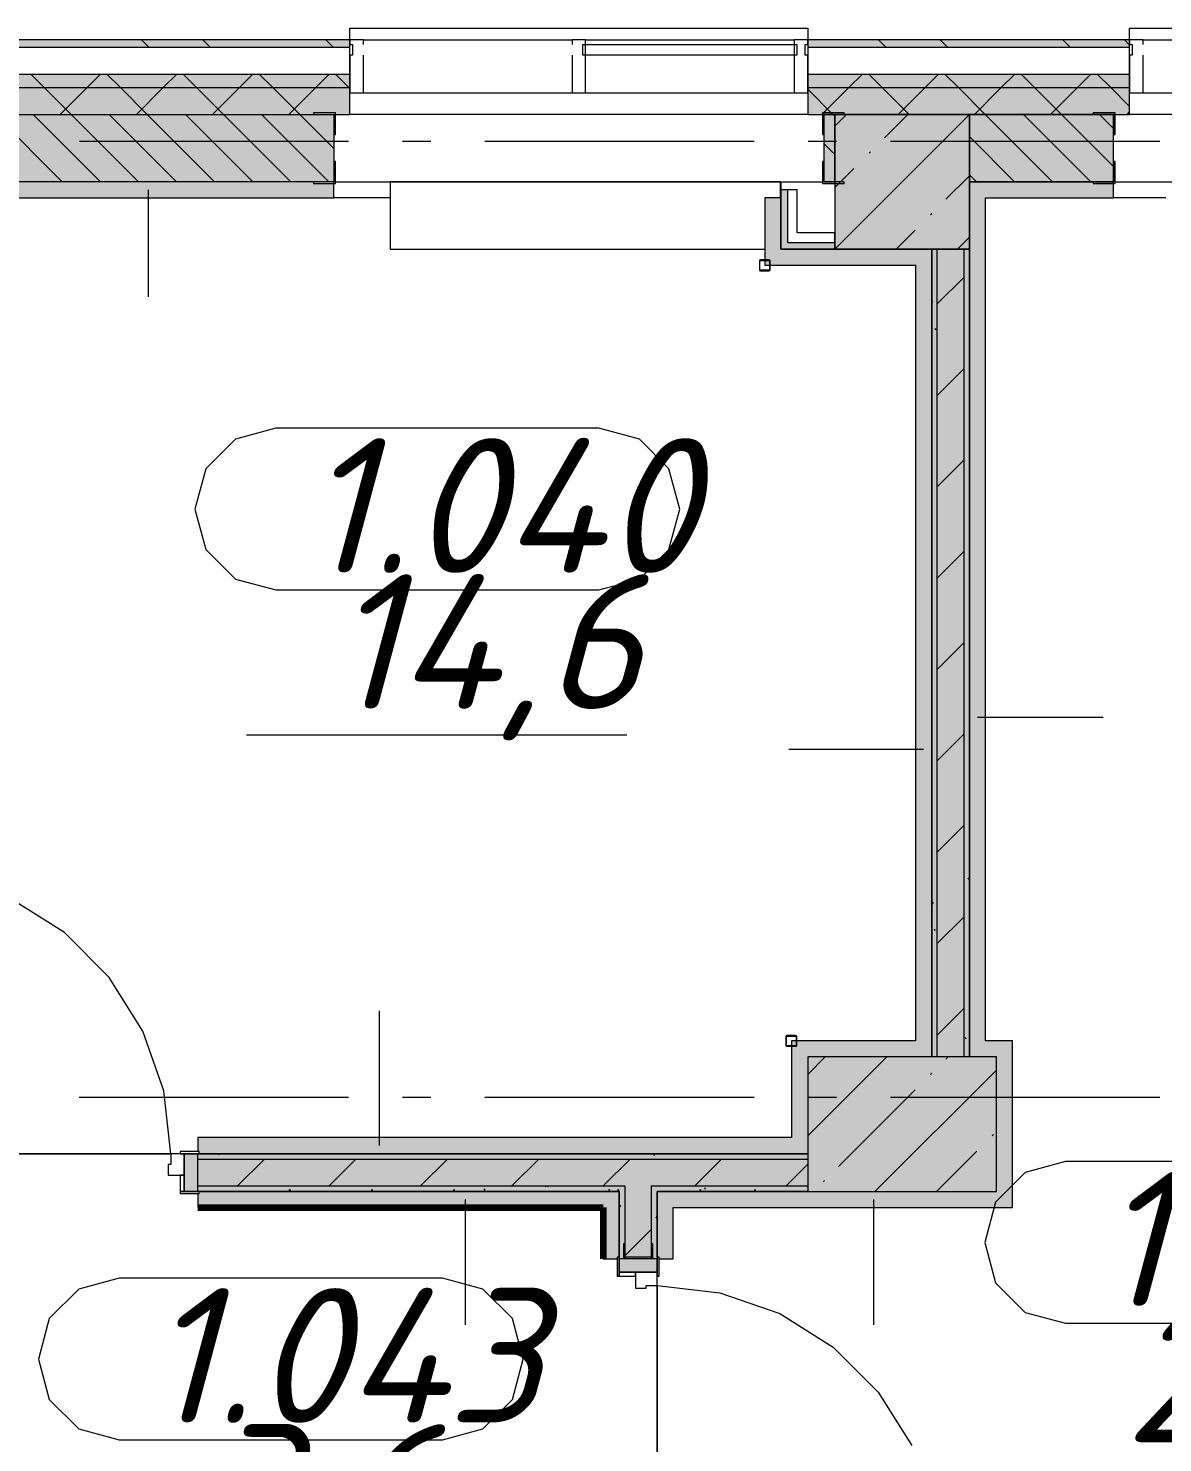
# Model space of a CAD drawing. Header units: millimetres. Extents: x -537608 to 253996, y -217170 to 186033.
# Drawn here: x -285870 to -281659, y -129333 to -124080 of the extents above; entities that cross this region are included whole.
import ezdxf

# ---------------------------------------------------------------- set-up
doc = ezdxf.new("R2010")
doc.units = ezdxf.units.MM
doc.layers.add('16) Лак 1.6м', color=160, linetype='Continuous', lineweight=90)
doc.layers.add('PDF _Геометрия', color=7, linetype='Continuous')
doc.layers.add('PDF _Текст', color=7, linetype='Continuous')
doc.layers.add('PDF _Сплошная заливка', color=7, linetype='Continuous', true_color=0xffffff)
doc.styles.add('PDF ISOCPEUR Italic', font='isocpeui.ttf')

msp = doc.modelspace()

# ---------------------------------------------------------------- hatches: boundary and pattern name
at = {"layer": 'PDF _Сплошная заливка', "transparency": 33554559}
h = msp.add_hatch(color=256, dxfattribs=at)
h.paths.add_polyline_path([(-276766.1698, -124149.6224), (-276766.1698, -124122.6244), (-280081.5092, -124122.6244), (-280081.5092, -124149.6224), (-277423.2667, -124149.6224)], flags=0)
h.paths.add_polyline_path([(-281781.5102, -124149.6224), (-281781.5102, -124122.6244), (-282976.5099, -124122.6244), (-282976.5099, -124149.6224), (-282061.2479, -124149.6224)], flags=0)
h.paths.add_polyline_path([(-284676.511, -124149.6224), (-284676.511, -124122.6244), (-288766.5135, -124122.6244), (-288766.5135, -124149.6224), (-285012.6906, -124149.6224)], flags=0)
h.paths.add_polyline_path([(-290466.5125, -124149.6224), (-290466.5125, -124122.6244), (-317511.9667, -124122.6244), (-317511.9667, -124149.6224), (-290493.9411, -124149.6224)], flags=0)
h.paths.add_polyline_path([(-320851.6344, -124149.6224), (-319211.9699, -124149.6224), (-319211.9699, -124122.6244), (-321036.1857, -124122.6244), (-321036.1857, -124149.6224)], flags=0)
h.paths.add_polyline_path([(-322959.8077, -124149.6224), (-322736.1846, -124149.6224), (-322736.1846, -124122.6244), (-324536.1883, -124122.6244), (-324536.1883, -124149.6224), (-323803.077, -124149.6224)], flags=0)
h.paths.add_polyline_path([(-326236.1872, -124149.6224), (-326236.1872, -124122.6244), (-328036.1908, -124122.6244), (-328036.1908, -124149.6224), (-326332.885, -124149.6224)], flags=0)
h.paths.add_polyline_path([(-331441.1878, -124149.6224), (-329736.1897, -124149.6224), (-329736.1897, -124122.6244), (-331441.1878, -124122.6244)], flags=0)
h.paths.add_polyline_path([(-333161.192, -124149.6224), (-333161.192, -124122.6244), (-333373.1891, -124122.6244), (-333373.1891, -124149.6224)], flags=0)
h = msp.add_hatch(color=256, dxfattribs=at)
h.paths.add_polyline_path([(-277423.2667, -124299.6231), (-276766.1698, -124299.6231), (-276766.1698, -124249.6228), (-280081.5092, -124249.6228), (-280081.5092, -124299.6231), (-278266.536, -124299.6231)], flags=0)
h.paths.add_polyline_path([(-281781.5102, -124299.6231), (-281781.5102, -124249.6228), (-282976.5099, -124249.6228), (-282976.5099, -124299.6231), (-282061.2479, -124299.6231)], flags=0)
h.paths.add_polyline_path([(-284676.511, -124299.6231), (-284676.511, -124249.6228), (-288766.5135, -124249.6228), (-288766.5135, -124299.6231), (-285012.6906, -124299.6231)], flags=0)
h.paths.add_polyline_path([(-290493.9411, -124299.6231), (-290466.5125, -124299.6231), (-290466.5125, -124249.6228), (-317511.9667, -124249.6228), (-317511.9667, -124299.6231), (-290915.5758, -124299.6231)], flags=0)
h.paths.add_polyline_path([(-319211.9699, -124299.6231), (-319211.9699, -124249.6228), (-321036.1857, -124249.6228), (-321036.1857, -124299.6231), (-319586.7304, -124299.6231)], flags=0)
h.paths.add_polyline_path([(-326236.1872, -124299.6231), (-326236.1872, -124249.6228), (-328036.1908, -124249.6228), (-328036.1908, -124299.6231), (-326332.885, -124299.6231)], flags=0)
h.paths.add_polyline_path([(-322959.8077, -124299.6231), (-322736.1846, -124299.6231), (-322736.1846, -124249.6228), (-324536.1883, -124249.6228), (-324536.1883, -124299.6231), (-323803.077, -124299.6231)], flags=0)
h.paths.add_polyline_path([(-329736.1897, -124299.6231), (-329736.1897, -124249.6228), (-331441.1878, -124249.6228), (-331441.1878, -124299.6231), (-330127.5969, -124299.6231)], flags=0)
h.paths.add_polyline_path([(-333161.192, -124299.6231), (-333161.192, -124249.6228), (-333373.1891, -124249.6228), (-333373.1891, -124299.6231)], flags=0)
h = msp.add_hatch(color=256, dxfattribs=at)
h.paths.add_polyline_path([(-276766.1698, -124399.6235), (-276766.1698, -124299.6231), (-280081.5092, -124299.6231), (-280081.5092, -124399.6235), (-277423.2667, -124399.6235)], flags=0)
h.paths.add_polyline_path([(-282482.8826, -124399.6235), (-281781.5102, -124399.6235), (-281781.5102, -124299.6231), (-282976.5099, -124299.6231), (-282976.5099, -124399.6235), (-282904.5172, -124399.6235)], flags=0)
h.paths.add_polyline_path([(-284676.511, -124399.6235), (-284676.511, -124299.6231), (-288766.5135, -124299.6231), (-288766.5135, -124399.6235), (-285012.6906, -124399.6235)], flags=0)
h.paths.add_polyline_path([(-290466.5125, -124399.6235), (-290466.5125, -124299.6231), (-317511.9667, -124299.6231), (-317511.9667, -124399.6235), (-290493.9411, -124399.6235)], flags=0)
h.paths.add_polyline_path([(-319211.9699, -124399.6235), (-319211.9699, -124299.6231), (-321036.1857, -124299.6231), (-321036.1857, -124399.6235), (-319586.7304, -124399.6235)], flags=0)
h.paths.add_polyline_path([(-323803.077, -124399.6235), (-322736.1846, -124399.6235), (-322736.1846, -124299.6231), (-324536.1883, -124299.6231), (-324536.1883, -124399.6235), (-324224.7117, -124399.6235)], flags=0)
h.paths.add_polyline_path([(-328036.1908, -124399.6235), (-326236.1872, -124399.6235), (-326236.1872, -124299.6231), (-328036.1908, -124299.6231)], flags=0)
h.paths.add_polyline_path([(-329736.1897, -124399.6235), (-329736.1897, -124299.6231), (-331441.1878, -124299.6231), (-331441.1878, -124399.6235), (-330127.5969, -124399.6235)], flags=0)
h.paths.add_polyline_path([(-333161.192, -124399.6235), (-333161.192, -124299.6231), (-333373.1891, -124299.6231), (-333373.1891, -124399.6235)], flags=0)
h = msp.add_hatch(color=256, dxfattribs=at)
h.paths.add_polyline_path([(-274950.1525, -124649.6246), (-274726.1677, -124649.6246), (-274726.1677, -124399.6235), (-275037.6528, -124399.6235), (-275037.6528, -124649.6246), (-274970.1513, -124649.6246)], flags=0)
h.paths.add_polyline_path([(-272806.1669, -124649.6246), (-272776.1677, -124649.6246), (-272776.1677, -124399.6235), (-272806.1669, -124399.9723)], flags=0)
h.paths.add_polyline_path([(-279721.154, -124649.6246), (-277026.1692, -124649.6246), (-277026.1692, -124399.6235), (-280021.1704, -124399.6235), (-280021.1704, -124649.6246), (-279953.0747, -124649.6246)], flags=0)
h.paths.add_polyline_path([(-276526.1692, -124649.6246), (-276447.6531, -124649.6246), (-276447.6531, -124399.6235), (-276526.1692, -124399.6235)], flags=0)
h.paths.add_polyline_path([(-282061.2479, -124649.6246), (-281841.1708, -124649.6246), (-281841.1708, -124399.6235), (-282916.1712, -124399.6235), (-282916.1712, -124649.6246), (-282876.1715, -124649.6246), (-282876.1715, -124399.9723), (-282376.1714, -124399.9723), (-282376.1714, -124649.6246), (-282316.1707, -124649.6246)], flags=0)
h.paths.add_polyline_path([(-286796.3468, -124649.6246), (-284736.1715, -124649.6246), (-284736.1715, -124399.6235), (-288436.1728, -124399.6235), (-288436.1728, -124649.6246), (-288276.1738, -124649.6246), (-288276.1738, -124399.9723), (-287776.1737, -124399.9723), (-287776.1737, -124649.6246), (-287542.4985, -124649.6246)], flags=0)
h.paths.add_polyline_path([(-288471.1733, -124649.6246), (-288471.1733, -124399.6235), (-288706.1727, -124399.6235), (-288706.1727, -124649.6246), (-288496.1734, -124649.6246)], flags=0)
h.paths.add_polyline_path([(-291076.1754, -124649.6246), (-291026.1752, -124649.6246), (-291026.1752, -124399.6235), (-291076.1754, -124399.6235)], flags=0)
h.paths.add_polyline_path([(-291876.1747, -124649.6246), (-291876.1747, -124399.6235), (-296576.1782, -124399.6235), (-296576.1782, -124649.6246), (-292602.1144, -124649.6246)], flags=0)
h.paths.add_polyline_path([(-297076.1761, -124649.6246), (-297076.1761, -124399.6235), (-302526.1787, -124399.6235), (-302526.1787, -124649.6246), (-299348.2668, -124649.6246)], flags=0)
h.paths.add_polyline_path([(-303026.1809, -124649.6246), (-303026.1809, -124399.6235), (-308526.1794, -124399.6235), (-308526.1794, -124649.6246), (-306094.4213, -124649.6246)], flags=0)
h.paths.add_polyline_path([(-309026.1817, -124649.6246), (-309026.1817, -124399.6235), (-314776.1856, -124399.6235), (-314776.1856, -124649.6246), (-309467.4986, -124649.6246)], flags=0)
for points in [[(-282482.8826, -124899.9701), (-282376.1714, -124899.9701), (-282376.1714, -124399.9723), (-282876.1715, -124399.9723), (-282876.1715, -124899.9701), (-282496.1706, -124899.9701)], [(-282516.1715, -127899.9705), (-282496.1706, -127899.9705), (-282496.1706, -124899.9701), (-282516.1715, -124899.9701), (-282516.1715, -125451.4624)], [(-282396.1702, -127899.9705), (-282396.1702, -124899.9701), (-282496.1706, -124899.9701), (-282496.1706, -127899.9705), (-282482.8826, -127899.9705)], [(-282976.1719, -128399.9728), (-282276.1709, -128399.9728), (-282276.1709, -127899.9705), (-282976.1719, -127899.9705), (-282976.1719, -128304.4246)]]:
    msp.add_hatch(color=256, dxfattribs=at).paths.add_polyline_path(points)
at = {"layer": 'PDF _Сплошная заливка', "true_color": 0xbce362, "transparency": 33554559}
for points in [[(-284736.1715, -124709.6231), (-284736.1715, -124649.6246), (-286656.3466, -124649.6246), (-286656.3466, -124709.6231), (-285012.6906, -124709.6231)], [(-282576.1701, -124959.973), (-282516.1715, -124959.973), (-282516.1715, -124899.9701), (-283076.1724, -124899.9701), (-283076.1724, -124959.973)], [(-282576.1701, -127899.9705), (-282576.1701, -127839.9719), (-283036.1704, -127839.9719), (-283036.1704, -127899.9705), (-282976.1719, -127899.9705)]]:
    msp.add_hatch(color=63, dxfattribs=at).paths.add_polyline_path(points)
at = {"layer": 'PDF _Сплошная заливка', "true_color": 0x5604ff, "transparency": 33554559}
h = msp.add_hatch(color=180, dxfattribs=at)
h.paths.add_polyline_path([(-279721.154, -124709.6231), (-279721.154, -124649.6246), (-280021.1704, -124649.6246), (-280021.1704, -124709.6231), (-279781.1526, -124709.6231)], flags=0)
h.paths.add_polyline_path([(-282061.2479, -124709.6231), (-281841.1708, -124709.6231), (-281841.1708, -124649.6246), (-282316.1707, -124649.6246), (-282316.1707, -124709.6231)], flags=0)
at = {"layer": 'PDF _Сплошная заливка', "true_color": 0x77b143, "transparency": 33554559}
msp.add_hatch(color=75, dxfattribs=at).paths.add_polyline_path([(-283076.1724, -124874.97), (-283051.1722, -124874.97), (-283051.1722, -124679.6238), (-283076.1724, -124679.6238), (-283076.1724, -124839.9716)])
at = {"layer": 'PDF _Сплошная заливка', "true_color": 0x5604ff, "transparency": 33554559}
for points in [[(-282276.1709, -128399.624), (-282216.1702, -128399.624), (-282216.1702, -127839.9719), (-282276.1709, -127839.9719), (-282276.1709, -128304.4246)], [(-282482.8826, -128459.6268), (-282216.1702, -128459.6268), (-282216.1702, -128399.624), (-283536.1705, -128399.624), (-283536.1705, -128459.6268), (-283326.1519, -128459.6268)]]:
    msp.add_hatch(color=180, dxfattribs=at).paths.add_polyline_path(points)
at = {"layer": 'PDF _Сплошная заливка', "true_color": 0xbce362, "transparency": 33554559}
h = msp.add_hatch(color=63, dxfattribs=at)
h.paths.add_polyline_path([(-283036.1704, -128259.6259), (-283036.1704, -128199.6231), (-285241.1729, -128199.6231), (-285241.1729, -128251.6255), (-285236.1715, -128251.6255), (-285236.1715, -128259.6259)], flags=0)
h.paths.add_polyline_path([(-286656.3466, -128259.6259), (-286496.1732, -128256.7711), (-286496.1732, -128251.6255), (-286491.1719, -128251.6255), (-286491.1719, -128199.6231), (-286656.3466, -128199.6231)], flags=0)
at = {"layer": 'PDF _Сплошная заливка', "transparency": 33554559}
h = msp.add_hatch(color=256, dxfattribs=at)
h.paths.add_polyline_path([(-290506.1742, -128379.623), (-290506.1742, -128279.6269), (-290463.3476, -128279.6269), (-290463.3476, -128259.6259), (-290526.1751, -128259.6259), (-290526.1751, -128379.623)], flags=0)
h.paths.add_polyline_path([(-282976.1719, -128279.6269), (-282976.1719, -128259.6259), (-285241.1729, -128259.6259), (-285241.1729, -128279.6269), (-285236.1715, -128279.6269)], flags=0)
h.paths.add_polyline_path([(-286676.3476, -128279.6269), (-286491.1719, -128279.6269), (-286491.1719, -128259.6259), (-286676.3476, -128259.6259)], flags=0)
h.paths.add_polyline_path([(-286776.348, -128279.6269), (-286776.348, -128259.6259), (-287576.5216, -128259.6259), (-287576.5216, -128279.6269), (-287542.4985, -128279.6269)], flags=0)
h.paths.add_polyline_path([(-289213.3486, -128279.6269), (-288276.5204, -128279.6269), (-288276.5204, -128259.6259), (-289213.3486, -128259.6259)], flags=0)
h = msp.add_hatch(color=256, dxfattribs=at)
h.paths.add_polyline_path([(-283326.1519, -128379.623), (-282976.1719, -128379.623), (-282976.1719, -128279.6269), (-285241.1729, -128279.6269), (-285241.1729, -128379.623), (-283556.1714, -128379.623)], flags=0)
h.paths.add_polyline_path([(-286491.1719, -128379.623), (-286491.1719, -128279.6269), (-287576.5216, -128279.6269), (-287576.5216, -128379.623), (-287542.4985, -128379.623)], flags=0)
h.paths.add_polyline_path([(-288276.5204, -128379.623), (-288276.5204, -128279.6269), (-289213.3486, -128279.6269), (-289213.3486, -128379.623)], flags=0)
h.paths.add_polyline_path([(-290506.1742, -128379.623), (-290463.3476, -128379.623), (-290463.3476, -128279.6269), (-290506.1742, -128279.6269), (-290506.1742, -128304.4246)], flags=0)
h = msp.add_hatch(color=256, dxfattribs=at)
h.paths.add_polyline_path([(-286496.1732, -128399.624), (-286491.1719, -128399.624), (-286491.1719, -128379.623), (-287576.5216, -128379.623), (-287576.5216, -128399.624), (-287542.4985, -128399.624)], flags=0)
h.paths.add_polyline_path([(-282976.1719, -128399.624), (-282976.1719, -128379.623), (-283556.1714, -128379.623), (-283556.1714, -128399.624), (-283326.1519, -128399.624)], flags=0)
h.paths.add_polyline_path([(-285241.1729, -128399.624), (-283656.1719, -128399.624), (-283656.1719, -128379.623), (-285241.1729, -128379.623)], flags=0)
h.paths.add_polyline_path([(-288276.5204, -128399.624), (-288276.5204, -128379.623), (-289213.3486, -128379.623), (-289213.3486, -128399.624), (-289208.3473, -128399.624)], flags=0)
h.paths.add_polyline_path([(-290463.3476, -128399.624), (-290463.3476, -128379.623), (-290526.1751, -128379.623), (-290526.1751, -128399.624), (-290468.349, -128399.624)], flags=0)
h = msp.add_hatch(color=256, dxfattribs=at)
h.paths.add_polyline_path([(-283656.1719, -130219.6242), (-283556.1714, -130219.6242), (-283556.1714, -129899.6263), (-283656.1719, -129899.6263), (-283656.1719, -130199.6276)], flags=0)
h.paths.add_polyline_path([(-283556.1714, -128649.6251), (-283556.1714, -128379.623), (-283656.1719, -128379.623), (-283656.1719, -128649.6251)], flags=0)
at = {"layer": 'PDF _Сплошная заливка', "true_color": 0xff7d7d, "transparency": 33554559}
h = msp.add_hatch(color=11, dxfattribs=at)
h.paths.add_polyline_path([(-286496.1732, -128459.6268), (-286491.1719, -128459.6268), (-286491.1719, -128407.6243), (-286496.1732, -128407.6243), (-286496.1732, -128399.624), (-289208.3473, -128399.624), (-289208.3473, -128407.6243), (-289213.3486, -128407.6243), (-289213.3486, -128459.6268), (-287542.4985, -128459.6268)], flags=0)
h.paths.add_polyline_path([(-285236.1715, -128459.6268), (-283736.1714, -128459.6268), (-283736.1714, -128399.624), (-285236.1715, -128399.822), (-285236.1715, -128407.6243), (-285241.1729, -128407.6243), (-285241.1729, -128459.6268)], flags=0)
h.paths.add_polyline_path([(-290463.3476, -128459.6268), (-290463.3476, -128407.6243), (-290468.349, -128407.6243), (-290468.349, -128399.624), (-290716.1734, -128399.624), (-290716.1734, -128459.6268), (-290468.349, -128459.6268)], flags=0)
h = msp.add_hatch(color=11, dxfattribs=at)
h.paths.add_polyline_path([(-283736.1714, -130199.6276), (-283676.1707, -130199.6276), (-283677.4215, -129904.6255), (-283684.1711, -129904.6255), (-283684.1711, -129899.6263), (-283736.1714, -129899.6263), (-283736.1714, -130139.6247)], flags=0)
h.paths.add_polyline_path([(-283684.1711, -128649.6251), (-283684.1711, -128644.6259), (-283676.1707, -128644.6259), (-283676.1707, -128399.624), (-283736.1714, -128399.624), (-283736.1714, -128649.6251)], flags=0)
at = {"layer": 'PDF _Сплошная заливка', "transparency": 33554559}
h = msp.add_hatch(color=256, dxfattribs=at)
h.paths.add_polyline_path([(-283556.1714, -130199.6276), (-283536.1705, -130199.6276), (-283536.1705, -129899.6263), (-283556.1714, -129899.6263), (-283556.1714, -130087.5276)], flags=0)
h.paths.add_polyline_path([(-283556.1714, -128649.6251), (-283536.1705, -128649.6251), (-283536.1705, -128399.624), (-283556.1714, -128399.624), (-283556.1714, -128644.6259)], flags=0)
at = {"layer": 'PDF _Сплошная заливка', "true_color": 0x5604ff, "transparency": 33554559}
h = msp.add_hatch(color=180, dxfattribs=at)
h.paths.add_polyline_path([(-283476.1719, -130139.6247), (-283476.1719, -129899.6263), (-283528.1723, -129899.6263), (-283528.1723, -129904.6255), (-283536.1705, -129904.6255), (-283536.1705, -130139.6247)], flags=0)
h.paths.add_polyline_path([(-283476.1719, -128649.6251), (-283476.1719, -128459.6268), (-283536.1705, -128459.6268), (-283536.1705, -128644.6259), (-283528.1723, -128644.6259), (-283528.1723, -128649.6251)], flags=0)

# ---------------------------------------------------------------- linework, layer by layer
at = {"layer": '16) Лак 1.6м'}
for p, q in [((-285241.1729, -128459.6268), (-283736.1714, -128459.6268)), ((-283736.1714, -128459.6268), (-283736.1714, -128649.6251))]:
    msp.add_line(p, q, dxfattribs=at)
at = {"layer": 'PDF _Геометрия', "color": 253, "lineweight": 9, "true_color": 0xaaaaaa}
for p, q in [((-284676.511, -124122.6244), (-284676.511, -124079.6212)), ((-284676.511, -124079.6212), (-282976.5099, -124079.6212)), ((-282976.5099, -124079.6212), (-282976.5099, -124122.6244)), ((-281781.5102, -124122.6244), (-281781.5102, -124079.6212)), ((-281781.5102, -124079.6212), (-280081.5092, -124079.6212)), ((-284676.511, -124177.6237), (-284666.5105, -124177.6237)), ((-283811.5097, -124177.6237), (-283801.5114, -124177.6237)), ((-283026.5101, -124177.6237), (-283016.5096, -124177.6237)), ((-282986.5103, -124177.6237), (-282976.5099, -124177.6237)), ((-281781.5102, -124177.6237), (-281771.5097, -124177.6237)), ((-284681.269, -124499.6239), (-285681.2691, -124499.6239)), ((-284375.4353, -124499.6239), (-284481.2681, -124499.6239)), ((-283175.4343, -124499.6239), (-284175.4344, -124499.6239)), ((-282869.6006, -124499.6239), (-282975.4356, -124499.6239)), ((-281669.6018, -124499.6239), (-282669.6019, -124499.6239)), ((-285101.5731, -125605.6743), (-285211.3803, -125715.4793)), ((-284951.5725, -125565.4786), (-285101.5731, -125605.6743)), ((-283751.5715, -125565.4786), (-284951.5725, -125565.4786)), ((-283601.573, -125605.6743), (-283751.5715, -125565.4786)), ((-283491.7636, -125715.4793), (-283601.573, -125605.6743)), ((-285211.3803, -125715.4793), (-285251.5716, -125865.4799)), ((-283451.5723, -125865.4799), (-283491.7636, -125715.4793)), ((-285251.5716, -125865.4799), (-285211.3803, -126015.4806)), ((-283491.7636, -126015.4806), (-283451.5723, -125865.4799)), ((-285211.3803, -126015.4806), (-285101.5731, -126125.2856)), ((-283601.573, -126125.2856), (-283491.7636, -126015.4806)), ((-285101.5731, -126125.2856), (-284951.5725, -126165.4813)), ((-283751.5715, -126165.4813), (-283601.573, -126125.2856)), ((-284951.5725, -126165.4813), (-283751.5715, -126165.4813)), ((-285060.611, -126703.5133), (-283647.6978, -126703.5133)), ((-285681.2691, -128049.9712), (-284681.269, -128049.9712)), ((-284481.2681, -128049.9712), (-284375.4353, -128049.9712)), ((-284175.4344, -128049.9712), (-283175.4343, -128049.9712)), ((-282975.4356, -128049.9712), (-282869.6006, -128049.9712)), ((-282669.6019, -128049.9712), (-281669.6018, -128049.9712)), ((-282018.994, -128289.3109), (-282168.9947, -128329.5022)), ((-280818.993, -128289.3109), (-282018.994, -128289.3109)), ((-282168.9947, -128329.5022), (-282278.8019, -128439.3115)), ((-282278.8019, -128439.3115), (-282318.9932, -128589.3121)), ((-282318.9932, -128589.3121), (-282278.8019, -128739.3085)), ((-285682.7417, -128762.5777), (-285792.551, -128872.387)), ((-285532.7432, -128722.3863), (-285682.7417, -128762.5777)), ((-284332.7422, -128722.3863), (-285532.7432, -128722.3863)), ((-284182.7416, -128762.5777), (-284332.7422, -128722.3863)), ((-284072.9344, -128872.387), (-284182.7416, -128762.5777)), ((-282278.8019, -128739.3085), (-282168.9947, -128849.1179)), ((-282168.9947, -128849.1179), (-282018.994, -128889.3092)), ((-285792.551, -128872.387), (-285832.7424, -129022.3833)), ((-284032.7409, -129022.3833), (-284072.9344, -128872.387)), ((-282018.994, -128889.3092), (-280818.993, -128889.3092)), ((-285832.7424, -129022.3833), (-285792.551, -129172.384)), ((-284072.9344, -129172.384), (-284032.7409, -129022.3833)), ((-285792.551, -129172.384), (-285682.7417, -129282.1933)), ((-284182.7416, -129282.1933), (-284072.9344, -129172.384)), ((-285682.7417, -129282.1933), (-285532.7432, -129322.3847)), ((-284332.7422, -129322.3847), (-284182.7416, -129282.1933)), ((-285532.7432, -129322.3847), (-284332.7422, -129322.3847))]:
    msp.add_line(p, q, dxfattribs=at)
at = {"layer": 'PDF _Геометрия', "lineweight": 9}
for p, q in [((-284676.511, -124122.6244), (-288766.5135, -124122.6244)), ((-284626.5108, -124122.6244), (-284676.511, -124122.6244)), ((-284676.511, -124122.6244), (-284676.511, -124139.624)), ((-284676.511, -124149.6224), (-284676.511, -124122.6244)), ((-284676.511, -124139.624), (-284666.5105, -124139.624)), ((-284666.5105, -124139.624), (-284666.5105, -124179.6217)), ((-284626.5108, -124139.624), (-284626.5108, -124122.6244)), ((-284626.5108, -124122.6244), (-283851.5116, -124122.6244)), ((-283801.5114, -124122.6244), (-283851.5116, -124122.6244)), ((-283851.5116, -124122.6244), (-283851.5116, -124139.624)), ((-283811.5097, -124179.6217), (-283811.5097, -124139.624)), ((-283811.5097, -124139.624), (-283801.5114, -124139.624)), ((-283801.5114, -124122.6244), (-283026.5101, -124122.6244)), ((-283801.5114, -124139.624), (-283801.5114, -124122.6244)), ((-283801.5114, -124179.6217), (-283801.5114, -124139.624)), ((-283801.5114, -124139.624), (-283026.5101, -124139.624)), ((-282976.5099, -124122.6244), (-283026.5101, -124122.6244)), ((-283026.5101, -124122.6244), (-283026.5101, -124139.624)), ((-283026.5101, -124139.624), (-283026.5101, -124179.6217)), ((-283026.5101, -124139.624), (-283016.5096, -124139.624)), ((-283016.5096, -124139.624), (-283016.5096, -124179.6217)), ((-282986.5103, -124179.6217), (-282986.5103, -124139.624)), ((-282986.5103, -124139.624), (-282976.5099, -124139.624)), ((-282976.5099, -124139.624), (-282976.5099, -124122.6244)), ((-281781.5102, -124122.6244), (-282976.5099, -124122.6244)), ((-282976.5099, -124122.6244), (-282976.5099, -124149.6224)), ((-281731.51, -124122.6244), (-281781.5102, -124122.6244)), ((-281781.5102, -124122.6244), (-281781.5102, -124139.624)), ((-281781.5102, -124149.6224), (-281781.5102, -124122.6244)), ((-281781.5102, -124139.624), (-281771.5097, -124139.624)), ((-281771.5097, -124139.624), (-281771.5097, -124179.6217)), ((-281731.51, -124139.624), (-281731.51, -124122.6244)), ((-281731.51, -124122.6244), (-280956.5087, -124122.6244)), ((-288766.5135, -124149.6224), (-284676.511, -124149.6224)), ((-284676.511, -124249.6228), (-284676.511, -124149.6224)), ((-284666.5105, -124179.6217), (-284676.511, -124179.6217)), ((-284676.511, -124179.6217), (-284676.511, -124319.624)), ((-284626.5108, -124319.624), (-284626.5108, -124179.6217)), ((-283851.5116, -124179.6217), (-283851.5116, -124319.624)), ((-283801.5114, -124179.6217), (-283811.5097, -124179.6217)), ((-283026.5101, -124179.6217), (-283801.5114, -124179.6217)), ((-283801.5114, -124319.624), (-283801.5114, -124179.6217)), ((-283016.5096, -124179.6217), (-283026.5101, -124179.6217)), ((-283026.5101, -124179.6217), (-283026.5101, -124319.624)), ((-282976.5099, -124179.6217), (-282986.5103, -124179.6217)), ((-282976.5099, -124149.6224), (-282976.5099, -124249.6228)), ((-282976.5099, -124149.6224), (-281781.5102, -124149.6224)), ((-282976.5099, -124319.624), (-282976.5099, -124179.6217)), ((-281781.5102, -124249.6228), (-281781.5102, -124149.6224)), ((-281771.5097, -124179.6217), (-281781.5102, -124179.6217)), ((-281781.5102, -124179.6217), (-281781.5102, -124319.624)), ((-281731.51, -124319.624), (-281731.51, -124179.6217)), ((-288766.5135, -124249.6228), (-284676.511, -124249.6228)), ((-288766.5135, -124299.6231), (-284676.511, -124299.6231)), ((-285811.3851, -124299.6231), (-285861.3853, -124249.6228)), ((-285711.3846, -124399.6235), (-285811.3851, -124299.6231)), ((-285751.9851, -124399.6235), (-285651.9846, -124299.6231)), ((-285651.9846, -124299.6231), (-285601.9844, -124249.6228)), ((-285528.5428, -124299.6231), (-285578.5431, -124249.6228)), ((-285428.5424, -124399.6235), (-285528.5428, -124299.6231)), ((-285469.1428, -124399.6235), (-285369.1423, -124299.6231)), ((-285369.1423, -124299.6231), (-285319.1421, -124249.6228)), ((-285245.6983, -124299.6231), (-285295.6986, -124249.6228)), ((-285145.7001, -124399.6235), (-285245.6983, -124299.6231)), ((-285186.2983, -124399.6235), (-285086.3001, -124299.6231)), ((-285086.3001, -124299.6231), (-285036.2998, -124249.6228)), ((-284962.8561, -124299.6231), (-285012.8563, -124249.6228)), ((-284862.8557, -124399.6235), (-284962.8561, -124299.6231)), ((-284903.4561, -124399.6235), (-284803.4557, -124299.6231)), ((-284803.4557, -124299.6231), (-284753.4554, -124249.6228)), ((-284680.0138, -124299.6231), (-284730.014, -124249.6228)), ((-284676.511, -124303.1237), (-284680.0138, -124299.6231)), ((-284676.511, -124299.6231), (-284676.511, -124249.6228)), ((-284676.511, -124399.6235), (-284676.511, -124299.6231)), ((-282976.5099, -124249.6228), (-282976.5099, -124299.6231)), ((-282976.5099, -124249.6228), (-281781.5102, -124249.6228)), ((-282976.5099, -124299.6231), (-282976.5099, -124399.6235)), ((-282976.5099, -124299.6231), (-281781.5102, -124299.6231)), ((-282923.5558, -124399.6235), (-282823.5554, -124299.6231)), ((-282823.5554, -124299.6231), (-282773.5573, -124249.6228)), ((-282700.1136, -124299.6231), (-282750.1138, -124249.6228)), ((-282600.1131, -124399.6235), (-282700.1136, -124299.6231)), ((-282640.7136, -124399.6235), (-282540.7131, -124299.6231)), ((-282540.7131, -124299.6231), (-282490.7129, -124249.6228)), ((-282417.2713, -124299.6231), (-282467.2715, -124249.6228)), ((-282317.2709, -124399.6235), (-282417.2713, -124299.6231)), ((-282357.8712, -124399.6235), (-282257.8708, -124299.6231)), ((-282257.8708, -124299.6231), (-282207.8706, -124249.6228)), ((-282134.429, -124299.6231), (-282184.4292, -124249.6228)), ((-282034.4286, -124399.6235), (-282134.429, -124299.6231)), ((-282075.029, -124399.6235), (-281975.0286, -124299.6231)), ((-281975.0286, -124299.6231), (-281925.0283, -124249.6228)), ((-281851.5846, -124299.6231), (-281901.5848, -124249.6228)), ((-281781.5102, -124369.6974), (-281851.5846, -124299.6231)), ((-281781.5102, -124299.6231), (-281781.5102, -124249.6228)), ((-281781.5102, -124399.6235), (-281781.5102, -124299.6231)), ((-284676.511, -124319.624), (-284626.5108, -124319.624)), ((-284626.5108, -124319.624), (-283851.5116, -124319.624)), ((-283851.5116, -124319.624), (-283801.5114, -124319.624)), ((-283801.5114, -124319.624), (-283026.5101, -124319.624)), ((-283026.5101, -124319.624), (-282976.5099, -124319.624)), ((-282882.9576, -124399.6235), (-282976.5099, -124306.069)), ((-281781.5102, -124319.624), (-281731.51, -124319.624)), ((-281731.51, -124319.624), (-280956.5087, -124319.624)), ((-288766.5135, -124399.6235), (-284676.511, -124399.6235)), ((-288436.1728, -124399.6235), (-284736.1715, -124399.6235)), ((-285744.228, -124649.6246), (-285994.2269, -124399.6235)), ((-285602.8068, -124649.6246), (-285852.8058, -124399.6235)), ((-285461.3857, -124649.6246), (-285711.3846, -124399.6235)), ((-285319.9624, -124649.6246), (-285569.9635, -124399.6235)), ((-285178.5413, -124649.6246), (-285428.5424, -124399.6235)), ((-285037.1202, -124649.6246), (-285287.1212, -124399.6235)), ((-284895.699, -124649.6246), (-285145.7001, -124399.6235)), ((-284754.2778, -124649.6246), (-285004.2768, -124399.6235)), ((-284736.1715, -124526.3076), (-284862.8557, -124399.6235)), ((-284736.1715, -124399.6235), (-284736.1715, -124649.6246)), ((-282976.5099, -124399.6235), (-281781.5102, -124399.6235)), ((-281841.1708, -124399.6235), (-282916.1712, -124399.6235)), ((-282916.1712, -124399.6235), (-282916.1712, -124649.6246)), ((-282876.1715, -124406.4096), (-282882.9576, -124399.6235)), ((-282876.1715, -124443.4835), (-282832.6581, -124399.9723)), ((-282876.1715, -124899.6817), (-282376.4621, -124399.9723)), ((-282376.1714, -124399.9723), (-282876.1715, -124399.9723)), ((-282876.1715, -124399.9723), (-282876.1715, -124649.6246)), ((-282876.1715, -124649.6246), (-282876.1715, -124399.9723)), ((-282876.1715, -124399.9723), (-282376.1714, -124399.9723)), ((-282741.1876, -124399.9723), (-282741.5342, -124399.6235)), ((-282691.2908, -124486.7019), (-282604.5612, -124399.9723)), ((-282599.7665, -124399.9723), (-282600.1131, -124399.6235)), ((-282458.3454, -124399.9723), (-282458.692, -124399.6235)), ((-282376.1714, -124649.6246), (-282376.1714, -124399.9723)), ((-282376.1714, -124399.9723), (-282376.1714, -124649.6246)), ((-282067.2719, -124649.6246), (-282317.2709, -124399.6235)), ((-281925.8486, -124649.6246), (-282175.8497, -124399.6235)), ((-281841.1708, -124592.8813), (-282034.4286, -124399.6235)), ((-281841.1708, -124451.458), (-281893.0074, -124399.6235)), ((-281841.1708, -124649.6246), (-281841.1708, -124399.6235)), ((-281792.1845, -124399.6235), (-281781.5102, -124388.9491)), ((-282876.1715, -124547.8286), (-282916.1712, -124507.831)), ((-282208.693, -124649.6246), (-282376.1714, -124482.1462)), ((-282748.3161, -124543.7251), (-282743.5731, -124538.9842)), ((-282876.1715, -124671.5804), (-282805.3392, -124600.7482)), ((-284736.1715, -124649.6246), (-286656.3466, -124649.6246)), ((-284736.1715, -124649.6246), (-286656.3466, -124649.6246)), ((-284736.1715, -124709.6231), (-284736.1715, -124649.6246)), ((-283076.1724, -124649.6246), (-283076.1724, -124679.6238)), ((-282915.7987, -124649.6246), (-282916.1712, -124649.25)), ((-282916.1712, -124649.6246), (-282876.1715, -124649.6246)), ((-282876.1715, -124649.6246), (-282876.1715, -124899.9701)), ((-282463.1917, -124714.7988), (-282376.1714, -124627.7807)), ((-282350.1142, -124649.6246), (-282376.1714, -124623.5653)), ((-282376.1714, -124899.9701), (-282376.1714, -124649.6246)), ((-282376.1714, -124649.6246), (-282316.1707, -124649.6246)), ((-282316.1707, -124649.6246), (-282376.1714, -124649.6246)), ((-282376.1714, -124649.6246), (-282376.1714, -124899.9701)), ((-282316.1707, -124649.6246), (-281841.1708, -124649.6246)), ((-281841.1708, -124649.6246), (-282316.1707, -124649.6246)), ((-281841.1708, -124709.6231), (-281841.1708, -124649.6246)), ((-286596.3481, -124709.6231), (-284736.1715, -124709.6231)), ((-285424.8715, -124679.6238), (-285424.8715, -125076.5555)), ((-284527.4942, -124709.6231), (-284736.1715, -124709.6231)), ((-283076.1724, -124709.6231), (-283136.1708, -124709.6231)), ((-283136.1708, -124709.6231), (-283136.1708, -124959.973)), ((-283051.1722, -124679.6238), (-283076.1724, -124679.6238)), ((-283076.1724, -124679.6238), (-283076.1724, -124839.9716)), ((-283076.1724, -124899.9701), (-283076.1724, -124709.6231)), ((-283016.1716, -124679.6238), (-283051.1722, -124679.6238)), ((-283051.1722, -124679.6238), (-283051.1722, -124839.9716)), ((-283016.1716, -124839.9716), (-283016.1716, -124679.6238)), ((-282316.1707, -127839.9719), (-282316.1707, -124709.6231)), ((-282316.1707, -124709.6231), (-281841.1708, -124709.6231)), ((-281647.4931, -124709.6231), (-281841.1708, -124709.6231)), ((-282520.217, -124771.8263), (-282515.474, -124767.0812)), ((-283076.1724, -124839.9716), (-283076.1724, -124874.97)), ((-283076.1724, -124874.97), (-283076.1724, -124899.9701)), ((-283051.1722, -124839.9716), (-283051.1722, -124874.97)), ((-283051.1722, -124874.97), (-282876.1715, -124874.97)), ((-282876.1715, -124839.9716), (-283016.1716, -124839.9716)), ((-282876.1715, -124874.97), (-282876.1715, -124839.9716)), ((-282876.1715, -124899.9701), (-282876.1715, -124874.97)), ((-282648.363, -124899.9701), (-282577.2401, -124828.8495)), ((-282420.2639, -124899.9701), (-282376.1714, -124855.8776)), ((-282516.1715, -124899.9701), (-283076.1724, -124899.9701)), ((-283076.1724, -124899.9701), (-282876.1715, -124899.9701)), ((-282876.1715, -124899.9701), (-282516.1715, -124899.9701)), ((-282516.1715, -124899.9701), (-282496.1706, -124899.9701)), ((-282496.1706, -124899.9701), (-282516.1715, -124899.9701)), ((-282516.1715, -124899.9701), (-282516.1715, -124959.973)), ((-282516.1715, -124959.973), (-282516.1715, -124899.9701)), ((-282496.1706, -124899.9701), (-282396.1702, -124899.9701)), ((-282496.1706, -127899.9705), (-282496.1706, -124899.9701)), ((-282396.1702, -124899.9701), (-282496.1706, -124899.9701)), ((-282396.1702, -124899.9701), (-282376.1714, -124899.9701)), ((-282396.1702, -127899.9705), (-282396.1702, -124899.9701)), ((-282376.1714, -124899.9701), (-282396.1702, -124899.9701)), ((-282376.1714, -124899.9701), (-282376.1714, -127839.9719)), ((-282376.1714, -127839.9719), (-282376.1714, -124899.9701)), ((-283155.0006, -124941.1432), (-283156.1718, -124943.9723)), ((-283156.1718, -124943.9723), (-283156.1718, -124975.9695)), ((-283156.1718, -124975.9695), (-283155.0006, -124978.7985)), ((-283152.1716, -124939.9721), (-283155.0006, -124941.1432)), ((-283155.0006, -124978.7985), (-283152.1716, -124979.9696)), ((-283154.1717, -124943.9723), (-283153.5861, -124942.5556)), ((-283154.1717, -124975.9695), (-283154.1717, -124943.9723)), ((-283153.5861, -124977.3861), (-283154.1717, -124975.9695)), ((-283153.5861, -124942.5556), (-283152.1716, -124941.97)), ((-283152.1716, -124977.9717), (-283153.5861, -124977.3861)), ((-283120.1722, -124939.9721), (-283152.1716, -124939.9721)), ((-283152.1716, -124941.97), (-283120.1722, -124941.97)), ((-283120.1722, -124977.9717), (-283152.1716, -124977.9717)), ((-283152.1716, -124979.9696), (-283120.1722, -124979.9696)), ((-283136.1708, -124959.973), (-283076.1724, -124959.973)), ((-283117.3433, -124941.1432), (-283120.1722, -124939.9721)), ((-283120.1722, -124941.97), (-283118.7578, -124942.5556)), ((-283118.7578, -124977.3861), (-283120.1722, -124977.9717)), ((-283120.1722, -124979.9696), (-283117.3433, -124978.7985)), ((-283118.7578, -124942.5556), (-283118.1721, -124943.9723)), ((-283118.1721, -124975.9695), (-283118.7578, -124977.3861)), ((-283118.1721, -124943.9723), (-283118.1721, -124975.9695)), ((-283116.1721, -124943.9723), (-283117.3433, -124941.1432)), ((-283117.3433, -124978.7985), (-283116.1721, -124975.9695)), ((-283116.1721, -124975.9695), (-283116.1721, -124943.9723)), ((-283076.1724, -124959.973), (-282576.1701, -124959.973)), ((-282576.1701, -124959.973), (-282576.1701, -127839.9719)), ((-282516.1715, -124959.973), (-282516.1715, -127899.9705)), ((-282516.1715, -127899.9705), (-282516.1715, -124959.973)), ((-282496.1706, -125103.6095), (-282396.1702, -125003.6091)), ((-282496.1706, -125443.0185), (-282396.1702, -125343.0224)), ((-282496.1706, -125782.4318), (-282396.1702, -125682.4314)), ((-282496.1706, -126121.8452), (-282396.1702, -126021.8447)), ((-282496.1706, -126461.2542), (-282396.1702, -126361.2537)), ((-282346.1721, -126637.8051), (-281880.0208, -126637.8051)), ((-282496.1706, -126800.6675), (-282396.1702, -126700.667)), ((-282546.1708, -126758.3619), (-283046.1709, -126758.3619)), ((-282496.1706, -127140.0765), (-282396.1702, -127040.0761)), ((-285736.5075, -127438.7), (-285935.5955, -127313.609)), ((-282496.1706, -127479.4898), (-282396.1702, -127379.4894)), ((-285570.2499, -127604.9598), (-285736.5075, -127438.7)), ((-285445.1545, -127804.0478), (-285570.2499, -127604.9598)), ((-284566.3593, -128229.6267), (-284566.3593, -127729.6244)), ((-282496.1706, -127818.8988), (-282396.1702, -127718.8984)), ((-285367.4975, -128025.9786), (-285445.1545, -127804.0478)), ((-283056.4061, -127822.068), (-283057.5772, -127824.897)), ((-283057.5772, -127824.897), (-283057.5772, -127856.8942)), ((-283057.5772, -127856.8942), (-283056.4061, -127859.7232)), ((-283053.5771, -127820.8968), (-283056.4061, -127822.068)), ((-283056.4061, -127859.7232), (-283053.5771, -127860.8944)), ((-283055.5771, -127824.897), (-283054.9916, -127823.4804)), ((-283055.5771, -127856.8942), (-283055.5771, -127824.897)), ((-283054.9916, -127858.3108), (-283055.5771, -127856.8942)), ((-283054.9916, -127823.4804), (-283053.5771, -127822.8947)), ((-283053.5771, -127858.8965), (-283054.9916, -127858.3108)), ((-283021.5777, -127820.8968), (-283053.5771, -127820.8968)), ((-283053.5771, -127822.8947), (-283021.5777, -127822.8947)), ((-283021.5777, -127858.8965), (-283053.5771, -127858.8965)), ((-283053.5771, -127860.8944), (-283021.5777, -127860.8944)), ((-282576.1701, -127839.9719), (-283036.1704, -127839.9719)), ((-283036.1704, -127839.9719), (-283036.1704, -127899.9705)), ((-283018.7487, -127822.068), (-283021.5777, -127820.8968)), ((-283021.5777, -127822.8947), (-283020.1632, -127823.4804)), ((-283020.1632, -127858.3108), (-283021.5777, -127858.8965)), ((-283021.5777, -127860.8944), (-283018.7487, -127859.7232)), ((-283020.1632, -127823.4804), (-283019.5776, -127824.897)), ((-283019.5776, -127856.8942), (-283020.1632, -127858.3108)), ((-283019.5776, -127824.897), (-283019.5776, -127856.8942)), ((-283017.5775, -127824.897), (-283018.7487, -127822.068)), ((-283018.7487, -127859.7232), (-283017.5775, -127856.8942)), ((-283017.5775, -127856.8942), (-283017.5775, -127824.897)), ((-282376.1714, -127839.9719), (-282376.1714, -127899.9705)), ((-282376.1714, -127899.9705), (-282376.1714, -127839.9719)), ((-282276.1709, -127839.9719), (-282316.1707, -127839.9719)), ((-282216.1702, -127839.9719), (-282276.1709, -127839.9719)), ((-282216.1702, -128399.624), (-282216.1702, -127839.9719)), ((-283036.1704, -127899.9705), (-283036.1704, -128199.6231)), ((-282976.1719, -128193.0608), (-282683.0837, -127899.9705)), ((-282976.1719, -127964.9639), (-282911.1806, -127899.9705)), ((-282976.1719, -127899.9705), (-282976.1719, -128399.9728)), ((-282276.1709, -127899.9705), (-282976.1719, -127899.9705)), ((-282463.1917, -127908.1819), (-282454.9846, -127899.9705)), ((-282276.1709, -128399.9728), (-282276.1709, -127899.9705)), ((-282726.8856, -128399.9728), (-282276.1709, -127949.256)), ((-282520.217, -127965.2051), (-282515.474, -127960.4642)), ((-285341.1711, -128259.6259), (-285367.4975, -128025.9786)), ((-282862.3645, -128307.3526), (-282577.2401, -128022.2282)), ((-283036.1704, -128199.6231), (-285241.1729, -128199.6231)), ((-285241.1729, -128199.6231), (-285241.1729, -128251.6255)), ((-282292.1179, -128193.302), (-282287.377, -128188.5612)), ((-285341.1711, -128259.6259), (-285341.1711, -128299.6235)), ((-285291.1731, -128259.6259), (-285341.1711, -128259.6259)), ((-285236.1715, -128251.6255), (-285306.1727, -128251.6255)), ((-285306.1727, -128251.6255), (-285306.1727, -128259.6259)), ((-285291.1731, -128259.6259), (-285306.1727, -128259.6259)), ((-285306.1727, -128259.6259), (-285306.1727, -128260.6249)), ((-285306.1727, -128259.6259), (-285236.1715, -128259.6259)), ((-285306.1727, -128260.6249), (-285291.1731, -128260.6249)), ((-285291.1731, -128339.6254), (-285291.1731, -128259.6259)), ((-285241.1729, -128259.6259), (-285291.1731, -128259.6259)), ((-285291.1731, -128259.6259), (-285291.1731, -128399.624)), ((-285291.1731, -128260.6249), (-285291.1731, -128259.6259)), ((-285241.1729, -128399.624), (-285241.1729, -128259.6259)), ((-285241.1729, -128279.6269), (-282976.1719, -128279.6269)), ((-285236.1715, -128259.6259), (-285236.1715, -128251.6255)), ((-283036.1704, -128259.6259), (-285236.1715, -128259.6259)), ((-285236.1715, -128259.6259), (-283036.1704, -128259.6259)), ((-285093.3639, -128379.623), (-284993.3634, -128279.6269)), ((-284753.9527, -128379.623), (-284653.9523, -128279.6269)), ((-284414.5416, -128379.623), (-284314.5411, -128279.6269)), ((-284075.1304, -128379.623), (-283975.13, -128279.6269)), ((-283735.7192, -128379.623), (-283635.7188, -128279.6269)), ((-283396.3059, -128379.623), (-283296.3077, -128279.6269)), ((-283036.1704, -128259.6259), (-282976.1719, -128259.6259)), ((-282976.1719, -128259.6259), (-283036.1704, -128259.6259)), ((-282498.7865, -128399.9728), (-282349.1432, -128250.3295)), ((-285341.1711, -128299.6235), (-285351.1717, -128299.6235)), ((-285351.1717, -128299.6235), (-285351.1717, -128339.6254)), ((-285351.1717, -128339.6254), (-285291.1731, -128339.6254)), ((-285291.1731, -128339.6254), (-285306.1727, -128339.6254)), ((-285306.1727, -128339.6254), (-285306.1727, -128399.624)), ((-285291.1731, -128399.624), (-285291.1731, -128339.6254)), ((-283056.8948, -128379.623), (-282976.1719, -128298.9001)), ((-285241.1729, -128379.623), (-283656.1719, -128379.623)), ((-283656.1719, -128379.623), (-283656.1719, -128399.624)), ((-283556.1714, -128399.624), (-283556.1714, -128379.623)), ((-283556.1714, -128379.623), (-282976.1719, -128379.623)), ((-282919.3898, -128364.3758), (-282914.6469, -128359.635)), ((-285306.1727, -128399.624), (-285291.1731, -128399.624)), ((-285236.1715, -128399.624), (-285306.1727, -128399.624)), ((-285306.1727, -128399.624), (-285306.1727, -128407.6243)), ((-285306.1727, -128407.6243), (-285236.1715, -128407.6243)), ((-285291.1731, -128399.624), (-285241.1729, -128399.624)), ((-285241.1729, -128407.6243), (-285241.1729, -128459.6268)), ((-283736.1714, -128399.624), (-285236.1715, -128399.624)), ((-285236.1715, -128399.624), (-283736.1714, -128399.624)), ((-285236.1715, -128407.6243), (-285236.1715, -128399.624)), ((-284248.8975, -128429.6232), (-284248.8975, -128895.7767)), ((-283676.1707, -128399.624), (-283736.1714, -128399.624)), ((-283736.1714, -128399.624), (-283676.1707, -128399.624)), ((-283676.1707, -128399.624), (-283676.1707, -128644.6259)), ((-283676.1707, -128644.6259), (-283676.1707, -128399.624)), ((-283656.1719, -128399.624), (-283656.1719, -128649.6251)), ((-283556.1714, -128649.6251), (-283556.1714, -128399.624)), ((-283536.1705, -128459.6268), (-283536.1705, -128399.624)), ((-283536.1705, -128399.624), (-282976.1719, -128399.624)), ((-282976.1719, -128399.624), (-283536.1705, -128399.624)), ((-283536.1705, -128399.624), (-283536.1705, -128459.6268)), ((-282976.1719, -128399.9728), (-282276.1709, -128399.9728)), ((-282732.7373, -128429.6232), (-282732.7373, -128895.7767)), ((-282216.1702, -128459.6268), (-282216.1702, -128399.624)), ((-283536.1705, -128644.6259), (-283536.1705, -128459.6268)), ((-283536.1705, -128459.6268), (-283536.1705, -128644.6259)), ((-283476.1719, -128649.6251), (-283476.1719, -128459.6268)), ((-283476.1719, -128459.6268), (-282216.1702, -128459.6268)), ((-283656.1719, -128639.4889), (-283556.1714, -128539.4885)), ((-283736.1714, -128649.6251), (-283684.1711, -128649.6251)), ((-283676.1707, -128644.6259), (-283684.1711, -128644.6259)), ((-283684.1711, -128644.6259), (-283684.1711, -128714.6228)), ((-283676.1707, -128714.6228), (-283676.1707, -128644.6259)), ((-283536.1705, -128649.6251), (-283676.1707, -128649.6251)), ((-283676.1707, -128649.6251), (-283676.1707, -128699.6253)), ((-283528.1723, -128644.6259), (-283536.1705, -128644.6259)), ((-283536.1705, -128644.6259), (-283536.1705, -128714.6228)), ((-283536.1705, -128699.6253), (-283536.1705, -128649.6251)), ((-283528.1723, -128714.6228), (-283528.1723, -128644.6259)), ((-283528.1723, -128649.6251), (-283476.1719, -128649.6251)), ((-283676.1707, -128699.6253), (-283536.1705, -128699.6253)), ((-283616.1721, -128699.6253), (-283676.1707, -128699.6253)), ((-283676.1707, -128699.6253), (-283676.1707, -128714.6228)), ((-283536.1705, -128699.6253), (-283616.1721, -128699.6253)), ((-283616.1721, -128699.6253), (-283616.1721, -128759.6238)), ((-283616.1721, -128714.6228), (-283616.1721, -128699.6253)), ((-283536.1705, -128699.6253), (-283537.1716, -128699.6253)), ((-283537.1716, -128699.6253), (-283537.1716, -128714.6228)), ((-283536.1705, -128749.6255), (-283536.1705, -128699.6253)), ((-283536.1705, -128714.6228), (-283536.1705, -128699.6253)), ((-283684.1711, -128714.6228), (-283676.1707, -128714.6228)), ((-283676.1707, -128714.6228), (-283616.1721, -128714.6228)), ((-283616.1721, -128759.6238), (-283576.1724, -128759.6238)), ((-283576.1724, -128759.6238), (-283576.1724, -128749.6255)), ((-283576.1724, -128749.6255), (-283536.1705, -128749.6255)), ((-283537.1716, -128714.6228), (-283536.1705, -128714.6228)), ((-283536.1705, -128714.6228), (-283528.1723, -128714.6228)), ((-283536.1705, -128749.6255), (-283302.5254, -128775.9518)), ((-283302.5254, -128775.9518), (-283080.5945, -128853.6089)), ((-283080.5945, -128853.6089), (-282881.5065, -128978.6999)), ((-282881.5065, -128978.6999), (-282715.2488, -129144.9597)), ((-282715.2488, -129144.9597), (-282590.1536, -129344.0477))]:
    msp.add_line(p, q, dxfattribs=at)
at = {"layer": 'PDF _Геометрия', "color": 8, "lineweight": 9, "true_color": 0x787878}
for p, q in [((-285423.4032, -124149.6224), (-285450.4034, -124122.6244)), ((-285195.3042, -124149.6224), (-285222.3043, -124122.6244)), ((-284739.1081, -124149.6224), (-284766.1083, -124122.6244)), ((-282686.2206, -124149.6224), (-282713.2208, -124122.6244)), ((-282458.1215, -124149.6224), (-282485.1217, -124122.6244)), ((-282001.9254, -124149.6224), (-282028.9256, -124122.6244)), ((-281781.5102, -124141.9406), (-281800.8265, -124122.6244)), ((-282513.8916, -124974.0017), (-282516.1715, -124970.0531)), ((-282513.6095, -125094.8341), (-282516.1715, -125099.2691)), ((-282500.2785, -125200.7767), (-282503.6328, -125194.968)), ((-282395.7288, -126922.6582), (-282396.1702, -126923.4247)), ((-282377.7732, -127241.7649), (-282381.1253, -127235.9562)), ((-282510.9399, -127325.4072), (-282514.2942, -127331.2159)), ((-282502.9503, -127431.3541), (-282506.3024, -127425.5454)), ((-282387.737, -127834.1073), (-282391.0892, -127828.2986)), ((-285162.0281, -128259.6259), (-285164.8808, -128264.5691)), ((-284594.1863, -128279.6269), (-284594.4425, -128279.1833)), ((-283545.1956, -128267.7296), (-283548.5478, -128261.9209)), ((-284902.5712, -128394.2674), (-284895.8669, -128394.2674)), ((-284762.0392, -128379.623), (-284762.1297, -128379.7823)), ((-284597.7709, -128394.2674), (-284591.0667, -128394.2674)), ((-284292.9728, -128394.2674), (-284286.2664, -128394.2674)), ((-284174.7261, -128396.5539), (-284178.0783, -128390.7451)), ((-283947.9489, -128382.9429), (-283949.8629, -128379.623)), ((-283940.8162, -128379.623), (-283943.01, -128383.4295)), ((-283712.8829, -128391.2317), (-283716.235, -128397.0404)), ((-283683.3723, -128394.2674), (-283676.6658, -128394.2674)), ((-283378.5721, -128394.2674), (-283371.8656, -128394.2674)), ((-283355.6086, -128392.9067), (-283358.9608, -128387.098)), ((-283175.3718, -128394.2674), (-283168.6654, -128394.2674)), ((-283670.3727, -128457.3188), (-283673.7249, -128451.5101)), ((-283536.9046, -128492.834), (-283540.259, -128498.6383)), ((-283675.6927, -128530.0198), (-283676.1707, -128530.8465))]:
    msp.add_line(p, q, dxfattribs=at)
at = {"layer": 'PDF _Геометрия', "color": 253, "lineweight": 20, "true_color": 0xaaaaaa}
for p, q in [((-284730.1712, -124393.6253), (-284811.1718, -124393.6253)), ((-284811.1718, -124393.6253), (-284811.1718, -124399.6235)), ((-284811.1718, -124399.6235), (-284736.1715, -124399.6235)), ((-284736.1715, -124399.6235), (-284736.1715, -124474.6238)), ((-284730.1712, -124474.6238), (-284730.1712, -124393.6253)), ((-282841.1708, -124393.6253), (-282922.1715, -124393.6253)), ((-282922.1715, -124393.6253), (-282922.1715, -124474.6238)), ((-282916.1712, -124474.6238), (-282916.1712, -124399.6235)), ((-282916.1712, -124399.6235), (-282841.1708, -124399.6235)), ((-282841.1708, -124399.6235), (-282841.1708, -124393.6253)), ((-281835.1704, -124393.6253), (-281916.1711, -124393.6253)), ((-281916.1711, -124393.6253), (-281916.1711, -124399.6235)), ((-281916.1711, -124399.6235), (-281841.1708, -124399.6235)), ((-281841.1708, -124399.6235), (-281841.1708, -124474.6238)), ((-281835.1704, -124474.6238), (-281835.1704, -124393.6253)), ((-284736.1715, -124474.6238), (-284730.1712, -124474.6238)), ((-282922.1715, -124474.6238), (-282916.1712, -124474.6238)), ((-281841.1708, -124474.6238), (-281835.1704, -124474.6238)), ((-284730.1712, -124574.6243), (-284736.1715, -124574.6243)), ((-284736.1715, -124574.6243), (-284736.1715, -124649.6246)), ((-284730.1712, -124655.6227), (-284730.1712, -124574.6243)), ((-282916.1712, -124574.6243), (-282922.1715, -124574.6243)), ((-282922.1715, -124574.6243), (-282922.1715, -124655.6227)), ((-282916.1712, -124649.6246), (-282916.1712, -124574.6243)), ((-281835.1704, -124574.6243), (-281841.1708, -124574.6243)), ((-281841.1708, -124574.6243), (-281841.1708, -124649.6246)), ((-281835.1704, -124655.6227), (-281835.1704, -124574.6243)), ((-284736.1715, -124649.6246), (-284811.1718, -124649.6246)), ((-284811.1718, -124649.6246), (-284811.1718, -124655.6227)), ((-284811.1718, -124655.6227), (-284730.1712, -124655.6227)), ((-282922.1715, -124655.6227), (-282841.1708, -124655.6227)), ((-282841.1708, -124649.6246), (-282916.1712, -124649.6246)), ((-282841.1708, -124655.6227), (-282841.1708, -124649.6246)), ((-281841.1708, -124649.6246), (-281916.1711, -124649.6246)), ((-281916.1711, -124649.6246), (-281916.1711, -124655.6227)), ((-281916.1711, -124655.6227), (-281835.1704, -124655.6227)), ((-283656.1719, -128594.6257), (-283661.171, -128594.6257)), ((-283661.171, -128594.6257), (-283661.171, -128649.6251)), ((-283656.1719, -128644.6259), (-283656.1719, -128594.6257)), ((-283551.1723, -128594.6257), (-283556.1714, -128594.6257)), ((-283556.1714, -128594.6257), (-283556.1714, -128644.6259)), ((-283551.1723, -128649.6251), (-283551.1723, -128594.6257)), ((-283556.1714, -128644.6259), (-283656.1719, -128644.6259))]:
    msp.add_line(p, q, dxfattribs=at)
at = {"layer": 'PDF _Геометрия', "color": 9, "lineweight": 9, "true_color": 0xc0c0c0}
for p, q in [((-282976.5099, -124399.6235), (-284676.511, -124399.6235)), ((-280081.5092, -124399.6235), (-281781.5102, -124399.6235)), ((-284730.1712, -124649.6246), (-282922.1715, -124649.6246)), ((-283077.4942, -124649.6246), (-284527.4942, -124649.6246)), ((-284527.4942, -124649.6246), (-284527.4942, -124899.6214)), ((-283077.4942, -124709.6231), (-283077.4942, -124649.6246)), ((-281835.1704, -124649.6246), (-280027.1708, -124649.6246)), ((-284527.4942, -124899.6214), (-283136.1708, -124899.6214)), ((-286351.1717, -128259.6259), (-285341.1711, -128259.6259)), ((-285341.1711, -128259.6259), (-286351.1717, -128259.6259)), ((-283536.1705, -128749.6255), (-283536.1705, -129759.624)), ((-283536.1705, -129759.624), (-283536.1705, -128749.6255))]:
    msp.add_line(p, q, dxfattribs=at)
at = {"layer": 'PDF _Сплошная заливка', "color": 180, "lineweight": 35, "true_color": 0x5604ff, "transparency": 33554559}
for points in [[(-282316.1707, -127839.9719), (-282316.1707, -124649.6246), (-282376.1714, -127839.9719), (-282376.1714, -124649.6246)], [(-282376.1714, -127899.9705), (-282276.1709, -127899.9705), (-282376.1714, -127839.9719), (-282276.1709, -127839.9719)]]:
    msp.add_solid(points, dxfattribs=at)
at = {"layer": 'PDF _Сплошная заливка', "color": 63, "lineweight": 35, "true_color": 0xbce362, "transparency": 33554559}
for points in [[(-283076.1724, -124959.973), (-283076.1724, -124709.6231), (-283136.1708, -124959.973), (-283136.1708, -124709.6231)], [(-282516.1715, -127899.9705), (-282516.1715, -124959.973), (-282576.1701, -127899.9705), (-282576.1701, -124959.973)], [(-282976.1719, -128259.6259), (-282976.1719, -127899.9705), (-283036.1704, -128259.6259), (-283036.1704, -127899.9705)]]:
    msp.add_solid(points, dxfattribs=at)
at = {"layer": 'PDF _Сплошная заливка', "color": 75, "lineweight": 35, "true_color": 0x77b143, "transparency": 33554559}
msp.add_solid([(-282876.1715, -124899.9701), (-282876.1715, -124874.97), (-283076.1724, -124899.9701), (-283076.1724, -124874.97)], dxfattribs=at)
at = {"layer": 'PDF _Сплошная заливка', "lineweight": 35, "transparency": 33554559}
for points in [[(-282376.1714, -127899.9705), (-282376.1714, -124899.9701), (-282396.1702, -127899.9705), (-282396.1702, -124899.9701)], [(-283656.1719, -128649.6251), (-283656.1719, -128399.624), (-283676.1707, -128649.6251), (-283676.1707, -128399.624)]]:
    msp.add_solid(points, dxfattribs=at)
at = {"layer": 'PDF _Сплошная заливка', "color": 7, "lineweight": 35, "true_color": 0xf4f4f4, "transparency": 33554559}
for points in [[(-285241.1729, -128399.624), (-285241.1729, -128259.6259), (-285291.1731, -128399.624), (-285291.1731, -128259.6259)], [(-283536.1705, -128699.6253), (-283536.1705, -128649.6251), (-283676.1707, -128699.6253), (-283676.1707, -128649.6251)]]:
    msp.add_solid(points, dxfattribs=at)

# ---------------------------------------------------------------- texts
at = {"layer": 'PDF _Текст', "char_height": 500, "attachment_point": 4, "style": 'PDF ISOCPEUR Italic'}
for s, insert in [('1.040', (-284852.9047, -125852.1941)), ('14,6', (-284753.9032, -126416.139)), ('1.039', (-281900.3253, -128576.022)), ('1.043', (-285434.0733, -129009.0975)), ('21,9', (-281801.3239, -129139.9713)), ('3,6', (-285235.0735, -129573.0467))]:
    msp.add_mtext(s, dxfattribs=dict(at, insert=insert))

doc.saveas('drawing.dxf')
